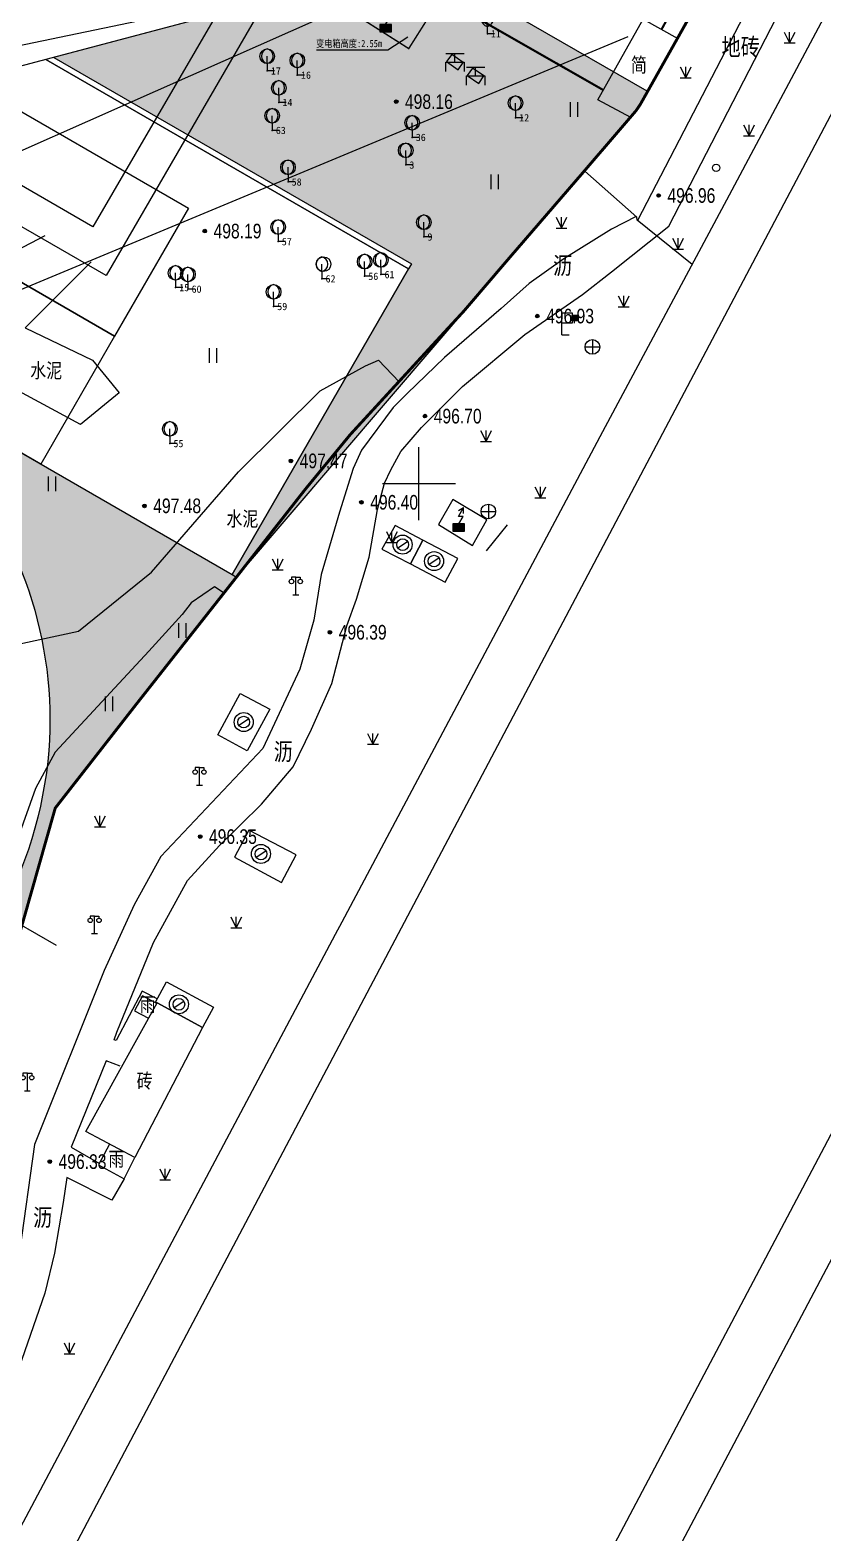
# Model space of a CAD drawing. Header units: millimetres. Extents: x 216654360 to 218309126, y 218099985 to 219647706.
# Drawn here: x 217323430 to 217377603, y 219128281 to 219230996 of the extents above; entities that cross this region are included whole.
import ezdxf
from ezdxf.enums import TextEntityAlignment as Align

# ---------------------------------------------------------------- set-up
doc = ezdxf.new("R2010")
doc.units = ezdxf.units.MM
doc.header["$LTSCALE"] = 1000
for name, pattern in [('02-博雅楼平面图（V8）$0$DASH', [0.35, 0.25, -0.1]), ('A-平面基础图-L5-E-Phase1$0$A-平面基础图-L4-E-Phase1$0${ Batten }', [0]), ('DASH', [0.35, 0.25, -0.1]), ('DOTE', [2.4200000000000004, 2, -0.2, 0.02, -0.2]), ('X27', [1.5, 0.5, -0.5, 0.5]), ('X36', [2, 0.5, -1, 0.5])]:
    doc.linetypes.add(name, pattern=pattern)
doc.layers.add('02-博雅楼平面图（V8）$0$A-FLOR-OVHD', color=173, linetype='02-博雅楼平面图（V8）$0$DASH', lineweight=9)
doc.layers.add('细实线', color=7, linetype='Continuous', lineweight=13)
doc.layers.add('A-ANNO-REVC', color=6, linetype='Continuous', plot=False)
for name, color, linetype in [('A-FLOR-STRS', 51, 'Continuous'), ('A-SITE-TER', 251, 'Continuous'), ('DOTE', 1, 'Continuous'), ('排水', 6, 'Continuous'), ('测绘建筑物外轮廓', 50, 'Continuous'), ('现状乔木', 5, 'Continuous'), ('现状植物', 3, 'Continuous'), ('球场', 150, 'Continuous')]:
    doc.layers.add(name, color=color, linetype=linetype)
doc.styles.add('XDXT', font='')
doc.styles.add('xy', font='宋体')
doc.styles.add('ZDXT', font='')
doc.styles.get('XDXT').set_extended_font_data('FZXiDengXian-Z06S')
doc.styles.get('ZDXT').set_extended_font_data('FZZhongDengXian-Z07S')
doc.linetypes.add('X22_L', pattern='A,5,[14,dblct.shx,S=0.5,R=0,X=0,Y=0.25],5', length=10)
doc.linetypes.add('X23_L', pattern='A,4.5,[7,dblct.shx,S=1,R=0,X=0,Y=0],4.5,-0.5,[12,dblct.shx,S=1,R=0,X=0,Y=0],-0.5,0', length=10)
doc.linetypes.add('X6_L', pattern='A,0.75,[7,dblct.shx,S=0.5,R=0,X=0,Y=0],1.5,[5,dblct.shx,S=0.2,R=0,X=0,Y=0.4],0.75', length=3)

# ---------------------------------------------------------------- blocks, each defined once
blk = doc.blocks.new('123gtyyjj')
at = {"color": 7, "linetype": 'Continuous', "flags": 128}
blk.add_lwpolyline([(-333.0911082782259, -1149.526805815694), (-377.4752199187933, -1149.526805815694), (-369.9297183350427, -1351.24193974043)], dxfattribs=at)
at = {"color": 4, "linetype": 'Continuous', "flags": 128}
blk.add_lwpolyline([(-373.9325158822758, -1351.241939740488), (-380.5835105647129, -1173.439805815753), (-413.1827062587108, -1173.439805815695), (-406.5317115762155, -1351.241939740547)], dxfattribs=at)
blk = doc.blocks.new('gc360')
at = {"layer": 'A-SITE-TER', "linetype": 'Continuous'}
for points in [[(0, 0.9999999999999911), (0, -1.000000000000009)], [(-1, -8.881784197001252e-15), (1, -8.881784197001252e-15)]]:
    blk.add_lwpolyline(points, dxfattribs=at)
blk.add_circle((0, -8.881784197001252e-15), 1, dxfattribs=at)
blk = doc.blocks.new('gc410')
at = {"layer": 'A-SITE-TER'}
blk.add_hatch(color=256, dxfattribs=at).paths.add_polyline_path([(1.4, 2.7), (2.2, 2.7), (2.2, 1.9), (1.4, 1.9)])
at = {"layer": 'A-SITE-TER', "lineweight": 15}
for q in [(0, 3), (1, 0)]:
    blk.add_line((0, 0), q, dxfattribs=at)
for points in [[(0, 3), (1.4, 3), (1.4, 1.6), (0, 1.6)], [(1.4, 2.7), (2.2, 2.7), (2.2, 1.9), (1.4, 1.9), (1.4, 2.7)]]:
    blk.add_lwpolyline(points, dxfattribs=at)
blk = doc.blocks.new('gc124')
at = {"layer": 'A-SITE-TER'}
for p, q in [((-0.75, 1.5), (0, 0)), ((-0.75, 0), (0.75, 0)), ((0, 0), (0, 1.5)), ((0, 0), (0.75, 1.5))]:
    blk.add_line(p, q, dxfattribs=at)
blk = doc.blocks.new('gc122')
at = {"layer": 'A-SITE-TER'}
blk.add_circle((0, 0), 0.5, dxfattribs=at)
blk = doc.blocks.new('gc129')
at = {"layer": 'A-SITE-TER', "linetype": 'Continuous'}
for p, q in [((-0.05208074002384033, 2.3), (0.6407395830037106, 2.7)), ((-0.05208074002384144, 1.5), (0.6407395830037107, 2.7)), ((0.6407395830037099, 1.9), (0.6407395830037106, 2.7)), ((0.8, 0.5), (-0.8, 0.5)), ((-0.8, 0.5), (-0.8, -0.5)), ((0.5773502691896267, 1.5), (-0.05208074002384144, 1.5)), ((0, 0.5), (0.5773502691896267, 1.5)), ((-5.551115123125783e-17, 0.5), (-5.551115123125782e-17, -0.5)), ((0.8, -0.5), (0.8, 0.5)), ((-0.8, -0.5), (0, -0.5)), ((0, -0.5), (0.8, -0.5))]:
    blk.add_line(p, q, dxfattribs=at)
for points in [[(0.8, 0.5), (-0.8000000000000002, 0.5), (0.8000000000000002, -0.5)], [(-0.8000000000000002, -0.5), (0.8000000000000002, -0.5), (-0.8000000000000002, 0.5)], [(0.8000000000000002, -0.5), (-0.8000000000000002, -0.5), (0, -0.5)]]:
    blk.add_solid(points, dxfattribs=at)
blk = doc.blocks.new('gc011a')
at = {"layer": 'A-SITE-TER'}
for p, q in [((-0.6696933130433411, -0.4376195453416513), (0.6696933130433411, 0.4376195453416513)), ((0.8, -1.959370166115804e-16), (0.8, 0))]:
    blk.add_line(p, q, dxfattribs=at)
for radius in [1.3, 0.8]:
    blk.add_circle((0, 0), radius, dxfattribs=at)
blk = doc.blocks.new('gc097')
at = {"layer": 'A-SITE-TER', "lineweight": 15}
for p, q in [((-0.6, 2.4), (-0.6, 2.1)), ((0, 0), (0, 2.4)), ((0.6000000000000001, 2.4), (0.6000000000000001, 2.1)), ((-0.4, 0), (0.3999999999999999, 0))]:
    blk.add_line(p, q, dxfattribs=at)
at = {"layer": 'A-SITE-TER'}
for q in [(-0.6, 2.4), (0.6000000000000001, 2.4)]:
    blk.add_line((0, 2.4), q, dxfattribs=at)
at = {"layer": 'A-SITE-TER', "lineweight": 15}
for centre in [(-0.6, 1.8), (0.6000000000000001, 1.8)]:
    blk.add_circle(centre, 0.3, dxfattribs=at)
blk = doc.blocks.new('gc200')
at = {"layer": 'A-SITE-TER'}
h = blk.add_hatch(color=256, dxfattribs=at)
edge = h.paths.add_edge_path()
edge.add_arc((0, -5.551115123125783e-17), 0.2500000000000001, 0, 360)
blk.add_circle((0, -5.551115123125783e-17), 0.2500000000000001, dxfattribs=at)
blk = doc.blocks.new('gc121')
at = {"layer": 'A-SITE-TER'}
for p, q in [((-0.5, 0), (-0.5, 2)), ((0.5, 0), (0.5, 2))]:
    blk.add_line(p, q, dxfattribs=at)
blk = doc.blocks.new('gc018')
at = {"layer": 'A-SITE-TER', "linetype": 'Continuous', "flags": 128}
for points in [[(-1.25, 1.2), (0, 1.2), (1.25, 1.2)], [(-1.25, -1.3), (-1.25, 0), (1.25, 0), (1.25, -1.3)], [(0, 0), (0, 1.2)]]:
    blk.add_lwpolyline(points, dxfattribs=at)
blk = doc.blocks.new('gc143')
at = {"layer": 'A-SITE-TER'}
for p, q in [((2.498001805406602e-16, 1), (9.593355060531668e-17, 2)), ((2.498001805406602e-16, 1), (2.498001805406602e-16, 0)), ((1, 0), (0, 0))]:
    blk.add_line(p, q, dxfattribs=at)
for centre, start, end in [((0.2249999999999998, 2), 102.6803834918198, 257.3196165081802), ((-0.2249999999999998, 2), 282.6803834918198, 77.31961650818025)]:
    blk.add_arc(centre, 1.025, start, end, dxfattribs=at)
blk = doc.blocks.new('A$C09f80991')
at = {"layer": 'A-SITE-TER', "linetype": 'X22_L'}
blk.add_lwpolyline([(96.80441727308789, -304.2640831141616, 0.1500020036257929, 0.1500020036257929, 0), (101.0639113387733, -296.3641871665604, 0.1500019976735247, 0.1500019976735247, 0), (103.503446119139, -291.8371683387377, 0.150001998554918, 0.150001998554918, 0), (103.7713614291861, -291.336202080216, 0.1500019991546205, 0.1500019991546205, 0), (106.8951914843346, -285.5492973285727, 0.1500019995584452, 0.1500019995584452, 0), (112.2120762579725, -275.5955452280468, 0.1500019995232831, 0.1500019995232831, 0), (124.563637647283, -252.5969812900003, 0.1500019970047191, 0.1500019970047191, 0), (131.4208562414569, -228.4363109034603, 0.1500019996875129, 0.1500019996875129, 0), (136.9018733185076, -221.4112980511272, 0.1500019995552189, 0.1500019995552189, 0), (143.6754873098398, -212.8108607851027, 0.1500019995599257, 0.1500019995599257, 0), (148.5267507692624, -206.6219208464317, 0.150001998267992, 0.150001998267992, 0), (151.5841604621382, -202.9026184447575, 0.1500019974769869, 0.1500019974769869, 0), (157.2896734706301, -196.6912357104593, 0.1500019983344111, 0.1500019983344111, 0), (159.334759216581, -194.4768103980459, 0.1500019975095664, 0.1500019975095664, 0), (162.3393847070984, -190.9599084397487, 0.1500019987535852, 0.1500019987535852, 0), (167.5775806432357, -184.8868497244548, 0.1500019985253801, 0.1500019985253801, 0), (171.0947713805654, -180.7857939793321, 0.1500020001345159, 0.1500020001345159, 0), (171.3916973047308, -180.3496974004374, 0.1500020001111042, 0.1500020001111042, 0), (174.4326631739677, -174.9420146553894, 0.1500019998689305, 0.1500019998689305, 0), (176.5649921281147, -171.1501409587217, 0.1500019998820064, 0.1500019998820064, 0), (181.8955393239448, -161.7500720811659, 0.1500019979400238, 0.1500019979400238, 0), (179.4519770749612, -152.1075319104129, 0.150002000333998, 0.150002000333998, 0), (189.2925268666877, -133.7306198875012, 0.1500019986040233, 0.1500019986040233, 0)], format="xyseb", dxfattribs=at)
at = {"layer": 'A-SITE-TER', "linetype": 'X36', "flags": 128}
for points in [[(189.2925268666877, -133.7306198875012), (191.7407114474045, -135.133233552915), (191.6835465508921, -135.8947246312746), (190.4014694542275, -137.6805348523485), (187.8756988174864, -142.5870738219819), (182.0780985819001, -153.6303993063921), (183.6158779712277, -158.1811323807633), (184.6698772683449, -162.2491285336146), (171.1844651121937, -188.2624375043961)], [(138.3571615868714, -241.4718962249754), (137.3313040423382, -240.9361712936079), (135.5521953518328, -244.3063820223906), (135.436983671505, -244.2672853742843), (135.6084468097542, -243.746451715735), (138.1186004508345, -237.6248826505034), (140.434971646202, -233.3745693477686), (142.6282537585939, -230.9752608924755), (145.4914759876265, -228.1562244868837), (147.6591015779704, -225.6195874080877), (148.9089039817627, -223.0244124809105), (150.3045295944612, -219.9217677086417), (151.3291249797039, -215.9825186398812), (151.9869482490467, -214.1459468317044), (152.8391865622543, -211.2758129005379), (153.4231410335051, -208.0200344768236), (153.9025176957366, -206.2149600686098), (154.3309774655499, -205.3171654793259), (155.011410415289, -204.0563974039687), (156.4266113113554, -202.4119291573879), (159.234133791062, -199.6071065143042), (163.4774363109027, -196.0511502448353), (167.4339999999793, -193.3349999999919), (169.4070000000065, -191.7770000000019), (173.3289999999979, -188.6639999999898), (185.9930000000459, -164.054999999993), (188.5450000000128, -159.0010000000184)], [(109.9687092112727, -177.6537503059371), (108.9598914315575, -181.9312358049792), (108.9885912700556, -183.1499851675762), (109.0329892090813, -185.0353602308314), (110.6978811268636, -186.1814254127094), (114.427743882814, -188.9608482763579), (123.6470510157524, -193.2248675479204), (128.7466728532163, -190.330073702411), (130.7225491300924, -189.3039938929141)], [(142.9352615165117, -213.7507232434873), (142.280417745118, -213.3153369258507), (140.6982017253176, -214.3981273303507), (140.0743419571663, -215.2061759006756), (137.8050488364242, -217.6943892460258), (131.3875639301259, -224.5990214635967), (130.0556460373919, -227.0785311871441), (127.6405827980489, -233.8870079192275), (124.9430471003579, -243.2548482344137), (120.6533019704802, -252.3939088213665), (119.7022822205909, -252.3962530633435), (117.9309113019553, -253.0264052569109), (117.7615718143934, -254.8029749049165), (116.2375849918171, -254.9721676598419), (113.6552735106961, -254.3376844376617), (112.3429653328785, -252.9841091464332), (110.2686380317318, -251.0383467435022), (102.3229495284613, -246.2498750564409), (110.7277350552613, -229.7843600161723), (114.3014170458482, -223.0394521435956), (115.1153548486764, -217.7161129643791), (117.5810888272827, -208.7226822140219), (117.8254747595929, -205.8938239967974), (116.5510433760355, -198.4757689920953), (115.7900211308151, -194.0461033796601), (113.4111384758144, -192.9232874095906), (111.1339612691081, -192.6517658576777), (108.8419572961866, -192.7290819095797), (106.5882542766922, -193.1534434107016), (104.4250921297935, -193.9150138341065), (102.4026120739873, -194.9961402871995), (100.9956937132811, -197.0714734727517), (93.42828070468386, -208.6704464468348), (91.53964913426898, -210.1907896562188), (83.63284256469342, -221.6913524353586), (83.17217056103982, -223.1549684951897), (82.11329685430974, -224.883540715382), (71.1687336207251, -240.5910946086806), (69.59751847357256, -242.7795195350191), (67.73813746185624, -245.4177176863304), (64.48332370206481, -243.1848164986004), (66.57977929955814, -240.6374529154855), (69.68363487313036, -234.9951254003099), (72.59085416368907, -230.8018779813137), (79.75288569094846, -220.35911233566), (89.70275337956264, -206.1920791563462), (97.16282476967899, -195.2681306825543), (99.1829831249488, -192.3477706100384), (100.4422692695807, -191.6013309520786), (101.1197485633602, -189.7025979130995), (101.9987137232674, -186.3937444659823), (100.7261109303799, -185.6643583477126), (99.10258126835106, -183.3932288339129), (99.02140364443767, -182.3928500701732), (98.4531685738475, -181.0680245204421), (97.01905060201534, -179.7431989707111), (95.58369944035076, -178.7579620483739)], [(171.0837755060638, -187.9878140671935), (169.4035621061921, -188.8604961404053), (166.1423854544119, -190.8782495558262), (163.788758264709, -192.571033270593), (161.8728994118865, -194.2900366923132), (157.9944000142277, -197.6366446117463), (155.4476475513948, -200.090669825091), (154.4859412887308, -201.0415412587754), (152.3164488822222, -203.9641781575629), (151.7522074003064, -205.2279037914705), (150.8265191578248, -208.2027475011419), (149.57541048032, -212.4581216640072), (149.0572966479522, -215.5907065303181), (148.1114285969525, -218.9319102035079), (145.5783113643702, -224.3491449433786), (138.6062051724875, -231.7262783621263), (136.7937909374596, -235.0453948095383), (134.733857927582, -239.5393331637897), (129.9901806444395, -251.4153439767833), (128.9572543373215, -258.7601173692965), (127.7141042158764, -262.9007597977179), (126.4792208425351, -266.3027622024238), (123.7073473145138, -272.3951620658918), (122.1150587194425, -272.6454054223432), (119.8365914841997, -273.1128779602586)], [(133.8513629701047, -191.0858269057062), (129.3524325326143, -195.6020601686905), (133.9353305237019, -197.8166683382879), (135.7662374018983, -200.0369871064904), (133.1148947312031, -202.2233225110103), (124.3944139537634, -197.5103545823076), (123.8707700084487, -197.5103545823076), (123.1588505643595, -197.734835541778), (122.7035541453224, -198.35520027639), (122.289647161233, -199.1658101351059), (124.148346067348, -203.4787506932335), (125.6204401877476, -207.4234918071015), (126.763224447117, -212.9387959628948), (127.7043686372053, -217.4728387349751), (132.9814986757119, -216.3309314169746), (137.9689995463705, -212.2963939394103), (143.9107153812656, -205.4475974129746), (149.5059757554554, -199.902467135631), (152.5883301380964, -198.1975244143105), (153.4883319952933, -197.8171975028235), (154.9036208617617, -199.2888436654175)], [(135.8275518486334, -246.0749297466537), (134.8835142091848, -245.6998889965762), (132.4834782777179, -251.6064833282144), (134.4341766260914, -252.7168556942779)], [(136.1027715928503, -253.7606589893985), (135.2561019324348, -255.2266458771483), (132.1935948382888, -253.6854062745406), (131.9328254327993, -255.3911543352006), (131.3553856855433, -258.8573972305167), (130.6847963779583, -261.5806810977228), (128.9172573414107, -266.6963000614196), (126.2513521091896, -272.5674830880016), (123.856098625547, -276.7605165277782), (117.8302141788008, -290.451332902594), (112.022400740243, -303.4658255793911), (110.3736746956711, -307.6445519628469)]]:
    blk.add_lwpolyline(points, dxfattribs=at)
at = {"layer": 'A-SITE-TER', "linetype": 'X22_L', "const_width": 0.15, "flags": 128}
for points in [[(102.3382906331681, -161.3885114911245), (103.3879856896237, -162.1331345283252), (109.4242015708587, -151.1257695768436), (116.2504740824224, -139.3640000000014), (127.022175711696, -145.5135987607646), (131.8669999999984, -136.9569999999949), (134.3150000000023, -136.4320000000007), (141.1449210738647, -135.0168567250948), (152.767767086887, -141.7928906921297), (154.8681529921887, -147.6017165462254), (147.9401256883866, -160.500714914815), (153.2969999999914, -170.4739999999874), (168.0341807779914, -178.8904895870073), (168.866450163594, -179.3658034699038)], [(171.8055305073794, -172.3876922755735), (171.557861328125, -172.828369140625), (173.5231054898759, -173.9430930872913), (172.821533203125, -175.217041015625)]]:
    blk.add_lwpolyline(points, dxfattribs=at)
at = {"layer": 'A-SITE-TER', "linetype": 'X27', "flags": 128}
blk.add_lwpolyline([(134.8856976401003, -192.0322364366439), (106.8502697871299, -175.8542375703983), (119.1806180338317, -154.5727326374326), (147.187623630336, -170.7997867597733)], close=True, dxfattribs=at)
at = {"layer": 'A-SITE-TER', "linetype": 'Continuous', "flags": 128}
for points in [[(120.0459364397102, -157.9094885399099), (143.856541821704, -171.7009890448535), (133.975005308137, -188.7109950711892), (110.2264461761806, -174.9657762444986)], [(173.930394772673, -175.8351875102671), (171.2432343426626, -180.5677456898848), (170.7210791895632, -181.221520279476), (168.4765630000038, -180.0253910000029), (171.5714491438994, -174.5086538575706)], [(158.1420899035584, -177.4137977039209), (158.9244143424148, -177.9761328058958), (159.2689899588877, -177.479873028351), (158.4950498514518, -176.9184110854112)], [(159.9097828022204, -177.8668720400019), (159.5487773941713, -178.3635153966898), (160.3335723139753, -178.8967532811803), (160.6775868665718, -178.3904485322419)], [(156.5246591995528, -210.1098670474021), (154.6330915832368, -209.1147901196964), (153.7171202415484, -210.7306146289338), (155.6680225039599, -211.7383615984581)], [(156.5246591995528, -210.1098670474021), (155.6680225039599, -211.7383615984581), (158.0379829614249, -212.989767549705), (158.8971644753474, -211.362616734521)], [(144.0302457815851, -220.6053636553697), (146.0587127084727, -221.6617635854636), (144.5146765906247, -224.5097355824255), (142.5043686575082, -223.4198414191778)], [(147.8722653782461, -231.6147830909176), (144.6349134321499, -229.9390737411741), (143.6533372470003, -231.7815793761401), (146.8646635385812, -233.5061411896895)], [(142.2025756423827, -242.0377380698628), (141.4565101731569, -243.420874225907), (138.3567501592916, -241.7488595806644), (138.2392254801816, -241.6854666135332), (138.9989431935246, -240.3096944959834)], [(141.4565101731569, -243.420874225907), (136.8395099035988, -252.3065074030601), (133.499620690156, -250.5435991277918), (138.3567501592916, -241.7488595806644)]]:
    blk.add_lwpolyline(points, close=True, dxfattribs=at)
at = {"layer": 'A-SITE-TER', "linetype": 'X6_L', "flags": 128}
blk.add_lwpolyline([(191.0625303002889, -160.4266123592679), (185.705077999999, -170.8789059999981), (185.0078130000038, -172.328125), (177.4414059999981, -186.548827999999), (168.7929690000019, -202.7070309999981), (150.9772021998942, -236.2345584657451), (150.5300181432103, -237.0761150436883), (123.6933589999971, -287.580077999999), (111.1864597258391, -311.0288544124342)], dxfattribs=at)
at = {"layer": 'A-SITE-TER', "linetype": 'Continuous', "const_width": 2.50043881917706e-06}
blk.add_lwpolyline([(153.2455273933883, -172.914265288302), (156.5387459334743, -174.9990798901417), (155.303252207028, -176.9531712605385), (152.0177683260408, -174.8678535844665)], close=True, dxfattribs=at)
at = {"layer": 'A-SITE-TER', "linetype": 'Continuous', "flags": 128}
for points in [[(155.4942757639801, -175.7377694058232), (154.1206584619649, -176.6370234196074), (149.2443193112267, -176.6370234196074)], [(156.25, -208.75), (156.25, -203.75)], [(153.75, -206.25), (158.75, -206.25)]]:
    blk.add_lwpolyline(points, dxfattribs=at)
at = {"layer": 'A-SITE-TER', "linetype": 'X23_L', "flags": 128}
for points in [[(174.9085824039648, -191.2809984289343), (171.1547914308321, -188.2383856800443), (171.1438123652188, -188.040912131255), (167.5775806432357, -184.8868497244548)], [(162.2670569577604, -209.0734013164183), (160.8509212560602, -210.8512052712613)]]:
    blk.add_lwpolyline(points, dxfattribs=at)
blk.add_lwpolyline([(157.5761079426447, -209.0436831667903), (159.9188046264171, -210.4827174307138), (160.888528149022, -208.7366887566168), (158.5554314561887, -207.3360290158307)], close=True, dxfattribs=at)
at = {"layer": 'A-SITE-TER', "linetype": 'X27', "flags": 128}
for points in [[(138.33812566704, -241.7825827003689), (137.3709412323078, -241.2615937016672), (136.8154632964579, -242.2897905448044), (137.7798169782618, -242.7935047966603)], [(135.1025609015778, -251.3896860435489), (134.3612779984833, -252.8084752788127), (136.1027715928503, -253.7606589893985), (136.8395099035988, -252.3065074030601)]]:
    blk.add_lwpolyline(points, dxfattribs=at)
at = {"layer": 'A-SITE-TER', "linetype": 'Continuous'}
for p in [(160.9230000000098, -175.5089999999909), (145.8850000000093, -178.0460000000021), (147.9409999999916, -178.3319999999949), (146.6750000000175, -180.2049999999872), (162.8490000000165, -181.247000000003), (146.2220000000088, -182.1089999999967), (155.7840000000142, -182.5869999999995), (155.3459999999905, -184.4750000000058), (147.3040000000037, -185.6350000000093), (146.6320000000123, -189.7140000000072), (156.5860000000102, -189.3919999999925), (153.6490000000049, -191.9659999999858), (139.622000000003, -192.8519999999844), (140.4660000000149, -192.9579999999842), (149.6210000000137, -192.2539999999863), (152.5409999999974, -192.0810000000056), (146.320000000007, -194.1460000000079), (139.2289999999921, -203.5130000000063)]:
    blk.add_point(p, dxfattribs=at)
at = {"layer": 'A-SITE-TER', "linetype": 'Continuous', "xscale": 0.5, "yscale": 0.5, "zscale": 0.5}
for name, p in [('gc129', (153.9691879166348, -175.1305176603491)), ('gc143', (160.9228640098008, -175.5091188724036)), ('gc143', (145.8853953942307, -178.0456340048986)), ('gc143', (147.9405219234177, -178.3317722712527)), ('gc018', (158.7076360141218, -177.4470536559238)), ('gc143', (146.6751942962292, -180.2048090836324)), ('gc018', (160.1174298442493, -178.3793973125285)), ('gc143', (162.8494264985202, -181.2469195629819)), ('gc143', (146.222114074073, -182.1091671576141)), ('gc200', (154.6949243248964, -180.1465282571444)), ('gc143', (155.7839892021439, -182.5865721449081)), ('gc143', (155.3455093106313, -184.4745685155503)), ('gc143', (147.3038625977351, -185.6348215783073)), ('gc200', (172.629150390625, -186.560791015625)), ('gc143', (156.5860531541111, -189.3922140078503)), ('gc200', (141.617919921875, -188.991943359375)), ('gc143', (146.6322990814806, -189.7144383239211)), ('gc143', (149.6205564206466, -192.2543437567656)), ('gc143', (152.5410932849336, -192.081513100391)), ('gc143', (153.6485447908635, -191.9659404857957)), ('gc143', (139.6215718649619, -192.8515742841701)), ('gc143', (140.4658789433015, -192.9584393265832)), ('gc143', (146.3196792374947, -194.1456087998813)), ('gc200', (164.338623046875, -194.799560546875)), ('gc143', (139.2289858425502, -203.5132136679604)), ('gc200', (156.661376953125, -201.638916015625)), ('gc200', (147.502685546875, -204.698974609375)), ('gc200', (152.321044921875, -207.529052734375)), ('gc200', (137.4953771546425, -207.7712207337609)), ('gc129', (158.9718359772232, -209.2457420406572)), ('gc011a', (155.13572338206, -210.4234083486372)), ('gc011a', (157.2819572850713, -211.5501532324997)), ('gc097', (147.8417265349999, -213.8434431496717)), ('gc200', (150.169677734375, -216.411865234375)), ('gc011a', (144.2770009345259, -222.5491760606528)), ('gc097', (141.2615782332432, -226.8654436880897)), ('gc200', (141.302490234375, -230.377197265625)), ('gc011a', (145.4558362478274, -231.5630482492561)), ('gc097', (134.0885869851627, -237.0043662049866)), ('gc011a', (139.8508009297366, -241.840526597196)), ('gc097', (129.4960052659735, -247.7547562880209)), ('gc200', (131.026611328125, -252.589599609375))]:
    blk.add_blockref(name, p, dxfattribs=at)
at = {"layer": 'A-SITE-TER', "linetype": 'Continuous', "xscale": 0.5, "yscale": 0.5}
for name, p in [('gc124', (181.5703190394852, -176.1381922818837)), ('gc124', (174.4745107393246, -178.5169026003859)), ('gc121', (166.8582174248586, -181.1908678250038)), ('gc124', (178.8109582613979, -182.473979477596)), ('gc122', (176.5527340000262, -184.6738280000282)), ('gc121', (161.426263647154, -186.1304043371929)), ('gc124', (165.9911129444663, -188.7883685772249)), ('gc124', (173.9599076625018, -190.2190857267124)), ('gc124', (170.2483035865007, -194.1717182115535)), ('gc410', (166.0200000000186, -196.0829999999842)), ('gc121', (142.1842797665158, -197.9958460759663)), ('gc360', (168.0996090000262, -196.9140619999962)), ('gc124', (160.8376551574329, -203.3749659698224)), ('gc121', (131.1932248796802, -206.764078332897)), ('gc124', (164.5509005691274, -207.2175119655149)), ('gc360', (160.9921880000038, -208.1523440000019)), ('gc124', (154.400634779915, -210.2729333699972)), ('gc124', (146.6029790936736, -212.1382868281798)), ('gc121', (140.0872949087061, -216.7956965808116)), ('gc121', (135.0872949087061, -221.7956965808116)), ('gc124', (153.103543257108, -224.069717315404)), ('gc124', (134.4556882213219, -229.7070327163965)), ('gc124', (143.763501078909, -236.6133008494799)), ('gc124', (138.9110977925011, -253.8247238160984)), ('gc124', (132.3747990978009, -265.717215235607))]:
    blk.add_blockref(name, p, dxfattribs=at)
at = {"layer": 'A-SITE-TER', "linetype": 'Continuous', "style": 'xy'}
for s, p in [('11', (161.1730000414245, -175.759000113263)), ('17', (146.1350000414241, -178.2960001133033)), ('16', (148.1910000414064, -178.5820001132961)), ('14', (146.9250000414031, -180.4550001132884)), ('12', (163.0990000414022, -181.4970001133042)), ('63', (146.4720000414236, -182.359000113298)), ('36', (156.034000041429, -182.8370001133007)), ('3', (155.5960000414052, -184.725000113307)), ('58', (147.5540000414185, -185.8850001133105)), ('57', (146.8820000414271, -189.9640001133084)), ('9', (156.836000041425, -189.6420001132938)), ('62', (149.8710000414285, -192.5040001132875)), ('56', (152.7910000414413, -192.3310001133068)), ('61', (153.8990000414196, -192.216000113287)), ('15', (139.8720000414178, -193.1020001133147)), ('60', (140.7160000414005, -193.2080001133145)), ('59', (146.5700000414217, -194.3960001133091)), ('55', (139.4790000414068, -203.7630001133075))]:
    blk.add_text(s, height=0.5, dxfattribs=at).set_placement(p)
at = {"layer": 'A-SITE-TER', "linetype": 'Continuous', "width": 0.8}
for s, height, style, p in [('地砖', 1.2, 'XDXT', (176.9240395067318, -177.0049720932439)), ('变电箱高度:2.55m', 0.5, 'xy', (149.216616462596, -176.422185507603)), ('简', 1, 'XDXT', (170.7357918893977, -178.135392972792)), ('沥', 1.2, 'XDXT', (165.4114884006849, -191.9483053773583)), ('水泥', 1, 'XDXT', (129.688720703125, -199.023681640625)), ('水泥', 1, 'XDXT', (143.0943620119651, -209.159261954861)), ('沥', 1.2, 'XDXT', (146.3243240180891, -225.1689764057228)), ('沥', 1.2, 'XDXT', (129.8865076865186, -257.0044337492436))]:
    blk.add_text(s, height=height, dxfattribs=dict(at, style=style)).set_placement(p)
at = {"layer": 'A-SITE-TER', "linetype": 'Continuous', "style": 'ZDXT', "width": 0.8}
for s, p in [('498.16', (155.2949243249022, -180.1465282571444)), ('496.96', (173.2291503906308, -186.560791015625)), ('498.19', (142.2179199218808, -188.991943359375)), ('496.93', (164.9386230468808, -194.799560546875)), ('496.70', (157.2613769531308, -201.638916015625)), ('497.47', (148.1026855468808, -204.698974609375)), ('497.48', (138.0953771546483, -207.7712207337609)), ('496.40', (152.9210449218808, -207.529052734375)), ('496.39', (150.7696777343808, -216.411865234375)), ('496.35', (141.9024902343808, -230.377197265625)), ('496.33', (131.6266113281308, -252.589599609375))]:
    blk.add_text(s, height=1, dxfattribs=at).set_placement(p, align=Align.MIDDLE_LEFT)
at = {"layer": 'A-SITE-TER', "linetype": 'Continuous', "style": 'XDXT', "width": 0.8}
for s, p in [('雨', (137.7182181843673, -241.8751138752559)), ('砖', (137.5096798475424, -247.0558861618047)), ('雨', (135.5755016033072, -252.4320662105747))]:
    blk.add_text(s, height=1, dxfattribs=at).set_placement(p, align=Align.MIDDLE)
blk = doc.blocks.new('A$C9d9988ea')
at = {"layer": 'DOTE', "linetype": 'DOTE', "ltscale": 5}
blk.add_line((57718.98186643422, -23944.99999988079), (-3962.862376064062, -23945), dxfattribs=at)
blk = doc.blocks.new('A$Cf861cd2e')
for points in [[(-1584.046333834529, -6841.098661124706), (3461.241425380111, -6841.098661124706), (3461.24142536521, -3497.678607702255), (1.490116119384766e-08, 0), (-2984.046333789825, -3023.980116307735), (-2984.046333804727, -6841.098661124706), (-2784.046333804727, -6841.098661124706)], [(-1584.046333834529, -6641.098661124706), (3261.24142536521, -6641.098661124706), (3261.241425380111, -3579.908548653126), (0.2006917744874954, -284.5381855368614), (-2784.046333819628, -3106.045193970203), (-2784.046333819628, -6641.098661124706)], [(-1584.046333804727, -1889.986281454563), (-1584.046333834529, -6841.098661124706)], [(-2503.064983189106, -2821.303630888462), (-1584.046333834529, -2821.303630888462)], [(-2784.046333819628, -3106.045193970203), (-2784.046333804727, -6841.098661124706)], [(-2784.046333819628, -3121.303630888462), (-1584.046333819628, -3121.303630888462)], [(-2784.046333804727, -3421.303630888462), (-1584.046333834529, -3421.303630888462)], [(-2784.046333819628, -3721.303630888462), (-1584.046333819628, -3721.303630888462)], [(-2784.046333804727, -4021.303630888462), (-1584.046333834529, -4021.303630888462)], [(-2784.046333819628, -4321.303630888462), (-1584.046333819628, -4321.303630888462)], [(-2784.046333804727, -4621.303630888462), (-1584.046333804727, -4621.303630888462)], [(-2784.046333819628, -4921.303630888462), (-1584.046333819628, -4921.303630888462)], [(-2784.046333834529, -5221.303630888462), (-1584.046333819628, -5221.303630888462)], [(-2784.046333819628, -5521.303630888462), (-1584.046333834529, -5521.303630888462)], [(-2784.04633384943, -5821.303630888462), (-1584.046333819628, -5821.303630888462)], [(-2784.046333834529, -6121.303630888462), (-1584.046333819628, -6121.303630888462)], [(-2784.04633384943, -6421.303630888462), (-1584.046333804727, -6421.303630888462)], [(-2784.046333819628, -6721.303630888462), (-1584.046333819628, -6721.303630888462)]]:
    blk.add_lwpolyline(points)
at = {"color": 8}
blk.add_lwpolyline([(-1584.046333834529, -6641.098661124706), (2707.563160091639, -6171.536872923374), (3261.241425380111, -3579.908548653126)], dxfattribs=at)
blk = doc.blocks.new('A$C53C764BE')
at = {"linetype": 'A-平面基础图-L5-E-Phase1$0$A-平面基础图-L4-E-Phase1$0${ Batten }'}
blk.add_line((62817.92443843186, -20513.68909311295), (69254.2134397924, -14144.35665369034), dxfattribs=at)
for p, q in [((7420.001488983631, -18844.155400455), (10520.99999932945, -18844.15540039539)), ((7420.001488998532, -25704.15540039539), (10520.99999935925, -25704.15540039539))]:
    blk.add_line(p, q)
for points in [[(3820.000000059605, -14274.22747510672), (5.960464477539062e-08, -14274.22747510672), (0, 0), (55257.20597435534, 0), (58259.82430930436, -3034.227474868298)], [(3820.000000059605, -14074.22747510672), (200.0000000149012, -14074.22747510672), (200.0000000149012, -200), (55173.74916039407, -200), (57978.45100036263, -3034.227474808693)], [(22320.0000000149, -3034.227474808693), (58259.82430933416, -3034.227474868298), (69254.21468062699, -14144.35790765285)], [(22319.9999999553, -3274.227474868298), (58159.67613260448, -3274.227474927902), (69083.622806862, -14313.17263627052)], [(62988.51507125795, -20344.87311059237), (58029.99506303668, -15334.22747510672), (22320.0000000149, -15334.22747510672)], [(62817.92443843186, -20513.68909311295), (57929.84792195261, -15574.22747510672), (22320, -15574.22747510672)], [(5621.487638279796, -27663.22690337896), (1546.487638354301, -27663.2268434763), (1546.487638220191, -65615.00840264559), (5406.487638667226, -65615.00840270519)], [(5621.487635329366, -27863.22690331936), (1746.487638264894, -27863.22684645653), (1746.48763820529, -65415.00840264559), (5406.487638667226, -65415.00840270519)]]:
    blk.add_lwpolyline(points, dxfattribs=at)
for points in [[(3820.000000074506, -3034.227476418018), (22320.0000000298, -3034.227476358414), (22320, -15574.22747510672), (3820.000000059605, -15574.22747510672)], [(4060.000000029802, -3274.227476418018), (22079.9999999702, -3274.227476418018), (22080.0000000149, -15334.22747510672), (4060.000000044703, -15334.22747510672)], [(69254.2134397924, -14144.35665369034), (75525.55599746108, -20481.71884042025), (69089.26676097512, -26850.95787191391), (62817.92443843186, -20513.68909311295)], [(69252.43753559887, -14483.76451003551), (75186.14939503372, -20479.94169527292), (69091.04265215993, -26511.55251038074), (63157.33105388284, -20515.46374344826)]]:
    blk.add_lwpolyline(points, close=True, dxfattribs=at)
for points in [[(7721.487637385726, -15675.22747325897), (7721.487637370825, -27664.69227135181), (7421.487637370825, -27664.69227135181), (7421.487637370825, -15574.22747337818), (7721.487637370825, -15574.22747337818), (7721.487637415528, -15575.22747325897)], [(10220.99999926984, -15575.22747319937), (10220.99999924004, -15574.2274749279), (10520.99999924004, -15574.2274749279), (10520.99999926984, -27663.22684341669), (10220.99999929965, -27663.22684335709), (10220.99999925494, -15675.22747325897)], [(75525.55599743128, -20481.71884036064), (82506.56417655945, -27536.21745026112), (82507.57789586484, -40735.51567482948), (62767.17088659108, -40735.51567482948), (62767.17088656127, -20462.40384024382)], [(75425.59978470206, -20665.04574930668), (82306.57049180567, -27618.45377326012), (82307.56253506243, -40535.51567482948), (62967.17088665068, -40535.51567482948), (62967.17088660598, -20749.80989265442)], [(17771.48763763905, -33115.15430516005), (17771.48763766885, -65415.00840270519), (5606.183257818222, -65415.0084027648), (5606.183257818222, -33115.15430516005)]]:
    blk.add_lwpolyline(points)
at = {"linetype": 'DASH'}
for points in [[(7421.487637370825, -15574.22747337818), (10520.99999926984, -15574.2274736762)], [(7421.487637385726, -15675.22747325897), (10520.99999929965, -15675.2274736166)], [(62767.17088653147, -20462.40200287104), (69089.2188822627, -26851.00525182486), (75399.01677799225, -20606.94766867161)], [(62767.17088656127, -20547.70445418358), (69088.77459597588, -26935.85690236092), (75567.75967952609, -20524.36680877209)]]:
    blk.add_lwpolyline(points, dxfattribs=at)
for points in [[(5406.183257773519, -27664.69227135181), (17971.48763762414, -27664.69227141142), (17971.48763762414, -65615.0084027648), (5406.183257803321, -65615.0084027648)], [(17971.48763762414, -27664.69227141142), (5406.183325484395, -27664.69227135181), (5406.183325514197, -33115.15430516005), (17971.48763771355, -33115.15430521965)], [(5606.183260276914, -27864.69227135181), (17771.48770284653, -27864.69227135181), (17771.48770287633, -32915.15430521965), (5606.183260262012, -32915.15430516005)], [(59961.96013881266, -27816.3139166832), (60211.96013882756, -27816.31391656399), (60211.96013891697, -40860.72037398815), (59961.96013884246, -40860.72037398815)]]:
    blk.add_lwpolyline(points, close=True)
at = {"layer": '02-博雅楼平面图（V8）$0$A-FLOR-OVHD'}
for p, q in [((55674.56235547364, -17596.58315509558), (57718.20776192844, -15574.22747510672)), ((55674.06771181524, -17596.08331304789), (60738.55499508977, -22713.79457503557)), ((60755.01946637034, -22698.4909555912), (62767.17088660598, -20707.30117237568))]:
    blk.add_line(p, q, dxfattribs=at)
blk.add_blockref('A$Cf861cd2e', (72364.54583929479, -25625.2152556181))
blk = doc.blocks.new('A$C171F0EA2')
at = {"layer": '排水'}
for points in [[(48168.43546840549, -49730.26558601856), (76793.77472868562, -49730.26558601856)], [(48570.18966326118, -49330.26558601856), (76793.77472776175, -49330.26558601856), (76793.77473148704, -49730.26558715105)]]:
    blk.add_lwpolyline(points, dxfattribs=at)
blk = doc.blocks.new('A$C7F9F7594')
at = {"layer": '球场'}
blk.add_lwpolyline([(-10.09999999962747, 17.39999999963038), (5.820766091346741e-11, 17.39999999957217), (0, -2.91038304567337e-11), (-10.09999999962747, -1.309672370553017e-10)], close=True, dxfattribs=at)
blk = doc.blocks.new('A$C6B5A2DE0')
h = blk.add_hatch()
h.set_pattern_fill('CROSS', color=252, scale=300, angle=29.99002279691419)
h.set_pattern_definition([(359.9999999999997, (-30194.61493602395, -607275.2667188644), (476.2500000000006, 476.2499999999997), [238.125, -714.375]), (90, (-30075.55243593454, -607394.329218924), (-476.2499999999997, 476.2500000000006), [238.125, -714.375])])
h.paths.add_polyline_path([(120095.2686942816, -124357.1724875569), (148318.8537561744, -124357.1724877357), (148318.853760168, -148875.6886664033), (148666.1347047538, -148875.6886663437), (156377.000548169, -107637.5303636789), (156370.3783331066, -106098.0565254688), (153825.0274877846, -106098.0565256476), (138434.4597764909, -106098.0565253496)])
h = blk.add_hatch()
h.set_pattern_fill('CROSS', color=252, scale=300, angle=29.9900227969229)
h.set_pattern_definition([(8.701997608484182e-12, (-30194.61494000256, -86390.99886929989), (476.2499999999275, 476.2500000000726), [238.125, -714.375]), (90, (-30075.55244000256, -86510.06136912107), (-476.2500000000726, 476.2499999999275), [238.125, -714.375])])
edge = h.paths.add_edge_path()
edge.add_line((148636.5206271708, -149080.3465494514), (148665.6530809474, -148875.6886655859))
edge.add_line((148665.6530808657, -148875.688665688), (148318.8537590942, -148875.6886656824))
edge.add_line((148318.8537591249, -148875.6886656284), (112376.2741765872, -148875.688665617))
edge.add_line((112376.2741766572, -148875.6886655688), (112376.2741767184, -149849.0990404146))
edge.add_arc((113348.3524912149, -218925.068007946), 69082.80846227522, 78.30784485585991, 90.80624722911591, ccw=False)
edge.add_arc((118370.1360190213, -177681.311621964), 27890.18940753295, 25.79279155599221, 71.2216590295613, ccw=False)
edge.add_arc((117423.873330757, -177827.3999709487), 28807.10768938309, 360.6815900045674, 385.2354767725549, ccw=False)
edge.add_line((146228.9427314699, -177484.7189962864), (146228.9427325213, -201358.227950464))
edge.add_line((146228.9427324831, -201358.2279503942), (152225.4874029238, -201358.227950341))
edge.add_line((152225.4874029309, -201358.2279503942), (151970.5695257832, -193092.6436981091))
edge.add_line((151970.569525823, -193092.6436979175), (145833.0005273635, -168739.2109385982))
edge.add_line((145833.0005273223, -168739.2109388113), (147068.7307379924, -159915.077858215))
edge.add_line((147068.7307380289, -159915.0778582096), (148636.5206271107, -149080.346549542))
at = {"layer": '现状植物'}
for points in [[(144486.8555714339, -100688.2466874719), (156347.1074554771, -100688.2466872931), (156370.3783331066, -106098.0565254688), (138434.4597760141, -106098.0565253496), (112376.2741771489, -132042.4632604122), (112376.2741773129, -148875.6886661649)], [(112376.2741773427, -148875.6886662841), (148318.8537597656, -148875.6886664033), (148318.8537599146, -124757.1724882126), (119693.514498964, -124757.1724877357)]]:
    blk.add_lwpolyline(points, dxfattribs=at)
blk.add_lwpolyline([(112376.2741773427, -149849.0990412235, -0.05458869483640864), (127348.2060510367, -151275.6886665225, -0.2008584209816594), (143481.7240628749, -165545.7930451632, -0.1075483458143851), (146228.9427321255, -177484.7189970016), (146228.9427323043, -205358.2279502153)], format="xyb", dxfattribs=at)

msp = doc.modelspace()

# ---------------------------------------------------------------- linework, layer by layer
at = {"layer": 'A-ANNO-REVC'}
for points in [[(217357517.8694599, 219238148.9665747), (216967898.3201929, 219065343.8974824)], [(217035433.919148, 219170273.5472576), (217357038.326609, 219237098.2383451)], [(216967898.3201929, 219065343.8974824), (217364302.0095548, 219230557.432413)]]:
    msp.add_lwpolyline(points, dxfattribs=at)
at = {"layer": 'A-FLOR-STRS', "color": 1, "linetype": 'DASH', "ltscale": 5, "const_width": 200}
msp.add_lwpolyline([(217290968.5801605, 219101893.9300711), (217294695.8715001, 219109034.3263136), (217297502.3539692, 219114924.7674695), (217300626.1840242, 219120711.672221), (217305943.0687979, 219130665.4243216), (217318294.6301872, 219153663.9882596), (217325151.8487813, 219177824.6586461), (217330632.8658584, 219184849.6714986), (217337406.4798497, 219193450.1087644), (217342257.7433092, 219199639.0487032), (217345315.1530021, 219203358.3511048), (217351020.6660105, 219209569.7338392), (217353065.7517564, 219211784.1591515), (217356070.377247, 219215301.0611099), (217361308.5731831, 219221374.1198251), (217364825.7639204, 219225475.1755702), (217365122.6898446, 219225911.2721491), (217368163.6557138, 219231318.9548942), (217370295.9846681, 219235110.8285909), (217375626.5318638, 219244510.8974685), (217373182.9696148, 219254153.4376391), (217383023.5194066, 219272530.3496622)], dxfattribs=at)
at = {"layer": '测绘建筑物外轮廓', "color": 8, "const_width": 100}
msp.add_lwpolyline([(217346017.6929196, 219231815.2026446), (217349303.1768005, 219229729.8849686), (217350539.7906949, 219231683.2672022), (217347245.4519868, 219233768.7909408)], close=True, dxfattribs=at)
at = {"layer": '现状乔木'}
for centre in [(217339635.3953943, 219229204.3659951), (217341690.5219235, 219228918.2277288), (217340425.1942963, 219227045.1909164), (217356599.4264985, 219226003.080437), (217339972.1140741, 219225140.8328424), (217349533.9892022, 219224663.427855), (217349095.5093107, 219222775.4314844), (217341053.8625978, 219221615.1784217), (217350336.0531542, 219217857.7859922), (217340382.2990815, 219217535.5616761), (217343483.0564207, 219214995.6562433), (217346291.0932849, 219215168.4868996), (217347398.5447909, 219215284.0595143), (217333371.571865, 219214398.4257159), (217334215.8789433, 219214291.5606734), (217340069.6792375, 219213104.3912001), (217332978.9858426, 219203736.7863321)]:
    msp.add_circle(centre, 500, dxfattribs=at)
at = {"layer": '现状植物'}
msp.add_lwpolyline([(217365589.5330839, 219226811.8431485), (217350055.0105706, 219235777.0974598), (217324496.5004433, 219228983.8509275), (217349289.2633965, 219214675.4983685), (217337233.6426917, 219193786.151034), (217337534.4270444, 219193612.5629362), (217364825.7639177, 219225475.1755711)], close=True, dxfattribs=at)
msp.add_lwpolyline([(217306103.3267365, 219211752.0202186), (217337233.6426919, 219193786.1510338), (217349289.2633965, 219214675.4983685), (217324496.5004433, 219228983.8509274)], dxfattribs=at)

# ---------------------------------------------------------------- block references
at = {"linetype": 'Continuous', "xscale": 1000, "yscale": 1000, "zscale": 1000, "rotation": 330.0099772036718}
msp.add_blockref('123gtyyjj', (218331222.7862358, 220051447.0958008), dxfattribs=at)
at = {"rotation": 330.0099772036745}
msp.add_blockref('A$C9d9988ea', (217287206.6606762, 219218025.6356285), dxfattribs=at)
at = {"color": 1, "linetype": 'Continuous', "rotation": 60.0099772030858}
for p, xscale, yscale, zscale in [((217334252.2803151, 219218829.3557076), 1000, 1000, 1000), ((217329203.8213651, 219210081.6095854), 999.9999999999999, 999.9999999999999, 999.9999999999999)]:
    msp.add_blockref('A$C7F9F7594', p, dxfattribs=dict(at, xscale=xscale, yscale=yscale, zscale=zscale))
at = {"layer": 'A-SITE-TER', "xscale": 1000, "yscale": 1000, "zscale": 1000}
msp.add_blockref('A$C09f80991', (217193750, 219406250), dxfattribs=at)
at = {"layer": '现状乔木', "rotation": 330.0099772030858}
msp.add_blockref('A$C171F0EA2', (217307634.851219, 219296132.8068104), dxfattribs=at)
at = {"layer": '现状植物', "rotation": 330.0099772030771}
msp.add_blockref('A$C6B5A2DE0', (217283188.22762, 219396866.2981826), dxfattribs=at)
at = {"layer": '细实线', "rotation": 330.0099772030858}
msp.add_blockref('A$C53C764BE', (217315832.2023018, 219310538.3127959), dxfattribs=at)

doc.saveas('drawing.dxf')
